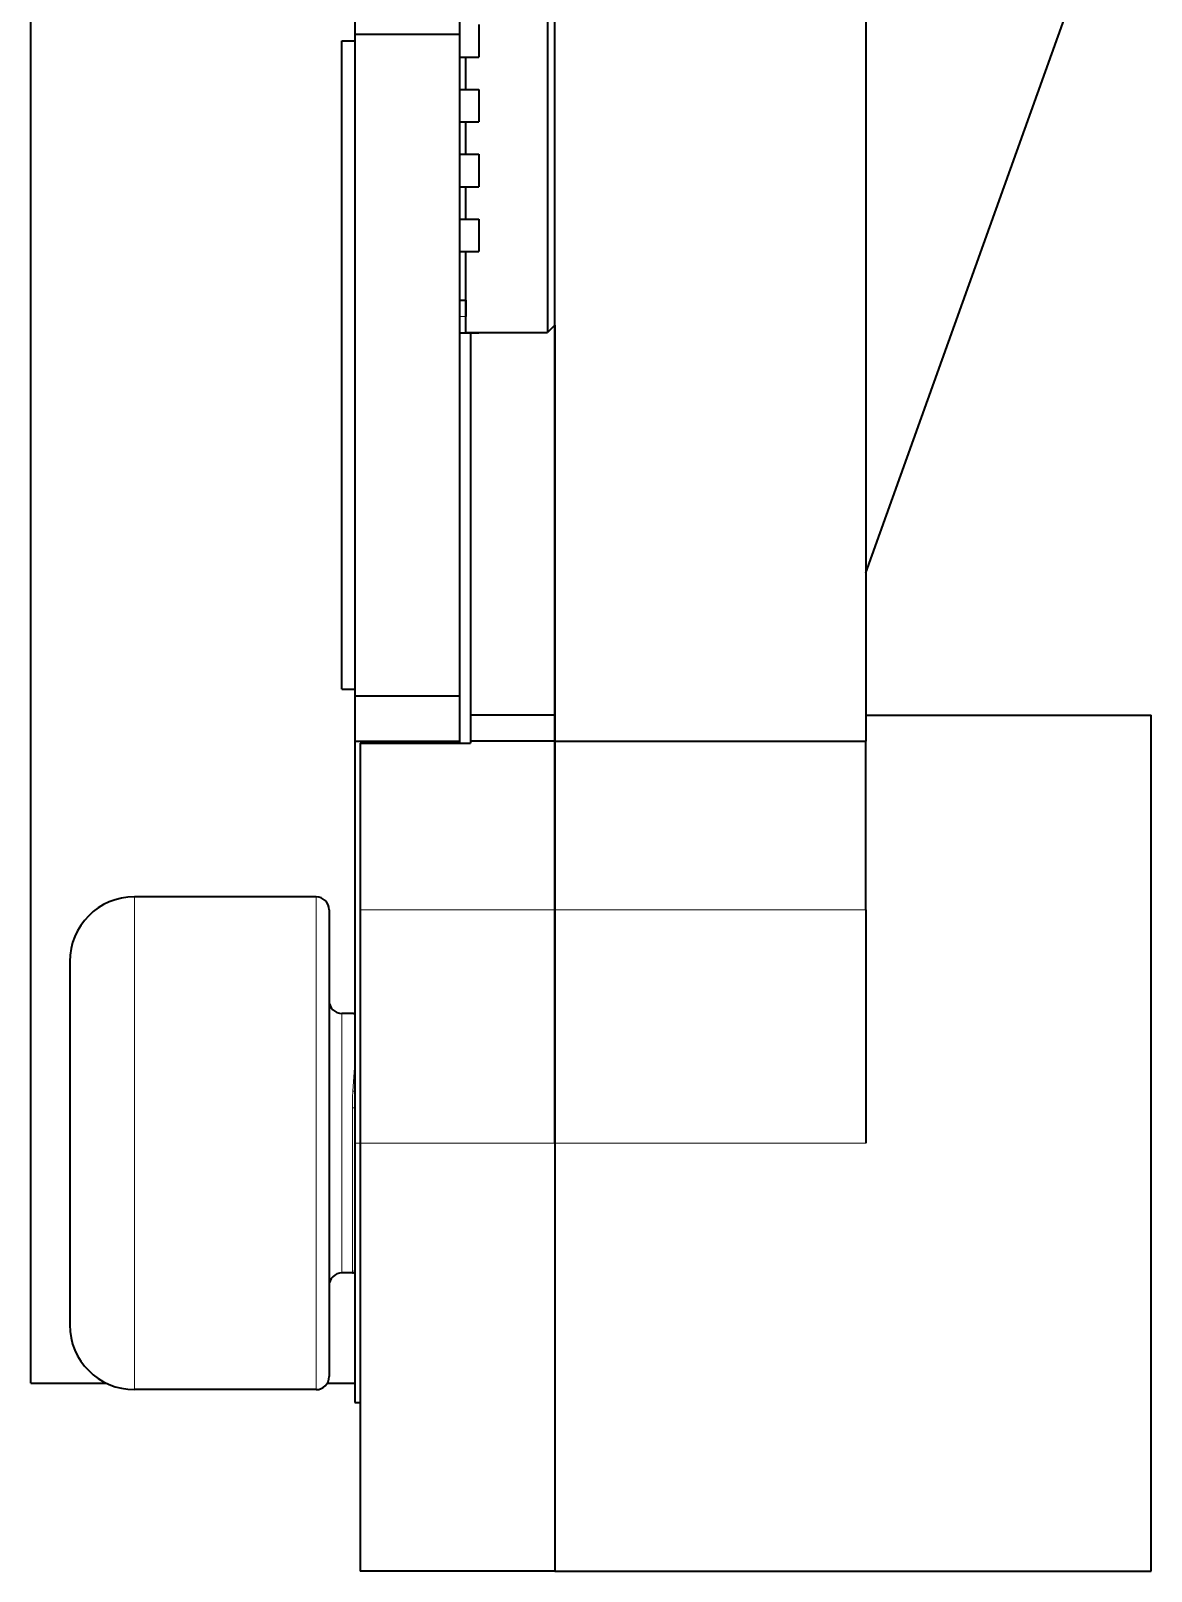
# Model space of a CAD drawing. Extents: x 377 to 822, y 181 to 641.
# Drawn here: x 586.24 to 594.88, y 402.7 to 414.58 of the extents above; entities that cross this region are included whole.
import ezdxf

# ---------------------------------------------------------------- set-up
doc = ezdxf.new("R2010")
doc.units = 0

msp = doc.modelspace()

# ---------------------------------------------------------------- linework, layer by layer
at = {"color": 7, "lineweight": 35}
msp.add_line((586.242, 404.15), (586.242, 426.65), dxfattribs=at)
at = {"color": 7, "lineweight": 35, "ltscale": 0.254642}
msp.add_line((592.683, 419.286), (592.683, 409.1), dxfattribs=at)
at = {"color": 7, "lineweight": 35, "ltscale": 0.25}
msp.add_line((590.283, 409.1), (590.283, 419.1), dxfattribs=at)
at = {"color": 7, "lineweight": 35, "ltscale": 0.09995}
msp.add_line((590.227, 416.25), (590.227, 412.252), dxfattribs=at)
at = {"color": 7, "lineweight": 35, "ltscale": 0.03621}
msp.add_line((588.742, 415.948), (588.742, 414.5), dxfattribs=at)
at = {"color": 7, "lineweight": 35, "ltscale": 0.148255}
msp.add_line((592.683, 410.399), (594.683, 415.982), dxfattribs=at)
at = {"color": 7, "lineweight": 35, "ltscale": 0.008749}
for p, q in [((588.742, 414.9), (588.742, 414.55)), ((589.547, 414.9), (589.547, 414.55)), ((588.742, 409.45), (588.742, 409.1)), ((589.547, 409.45), (589.547, 409.1))]:
    msp.add_line(p, q, dxfattribs=at)
at = {"color": 7, "lineweight": 35, "ltscale": 0.00125}
for p, q in [((588.742, 414.55), (588.742, 414.5)), ((589.547, 412.5), (589.597, 412.5)), ((588.742, 409.5), (588.742, 409.45))]:
    msp.add_line(p, q, dxfattribs=at)
at = {"color": 7, "lineweight": 35, "ltscale": 0.020125}
for p, q in [((588.742, 414.55), (589.547, 414.55)), ((588.742, 409.45), (589.547, 409.45)), ((588.742, 409.1), (589.547, 409.1))]:
    msp.add_line(p, q, dxfattribs=at)
at = {"color": 7, "lineweight": 35, "ltscale": 0.127501}
msp.add_line((589.547, 414.55), (589.547, 409.45), dxfattribs=at)
at = {"color": 7, "lineweight": 35, "ltscale": 0.00625}
for p, q in [((589.697, 414.625), (589.697, 414.375)), ((589.597, 414.125), (589.597, 414.375)), ((589.697, 414.125), (589.697, 413.875)), ((589.597, 413.625), (589.597, 413.875)), ((589.697, 413.625), (589.697, 413.375)), ((589.597, 413.125), (589.597, 413.375)), ((589.697, 413.125), (589.697, 412.875))]:
    msp.add_line(p, q, dxfattribs=at)
at = {"color": 7, "lineweight": 35, "ltscale": 0.125}
for p, q in [((588.642, 409.5), (588.642, 414.5)), ((588.742, 414.5), (588.742, 409.5))]:
    msp.add_line(p, q, dxfattribs=at)
at = {"color": 7, "lineweight": 35, "ltscale": 0.002499}
for p, q in [((588.642, 414.5), (588.742, 414.5)), ((588.642, 409.5), (588.742, 409.5))]:
    msp.add_line(p, q, dxfattribs=at)
at = {"color": 7, "lineweight": 35, "ltscale": 0.003751}
for p, q in [((589.547, 414.375), (589.697, 414.375)), ((589.547, 414.125), (589.697, 414.125)), ((589.547, 413.875), (589.697, 413.875)), ((589.547, 413.625), (589.697, 413.625)), ((589.547, 413.375), (589.697, 413.375)), ((589.547, 413.125), (589.697, 413.125)), ((589.547, 412.875), (589.697, 412.875)), ((589.547, 412.249), (589.697, 412.249))]:
    msp.add_line(p, q, dxfattribs=at)
at = {"color": 7, "lineweight": 35, "ltscale": 0.015575}
msp.add_line((589.597, 412.252), (589.597, 412.875), dxfattribs=at)
at = {"color": 7, "lineweight": 35, "ltscale": 0.003125}
for p in [(589.597, 412.5), (589.597, 412.25)]:
    msp.add_line(p, (589.597, 412.375), dxfattribs=at)
at = {"color": 7, "lineweight": 13, "ltscale": 0.00125}
msp.add_line((589.597, 412.375), (589.547, 412.375), dxfattribs=at)
at = {"color": 7, "lineweight": 35, "ltscale": 0.001974}
msp.add_line((590.283, 412.308), (590.227, 412.252), dxfattribs=at)
at = {"color": 7, "lineweight": 35, "ltscale": 0.075196}
msp.add_line((590.283, 412.308), (590.283, 409.3), dxfattribs=at)
at = {"color": 7, "lineweight": 35, "ltscale": 0.01575}
msp.add_line((589.597, 412.252), (590.227, 412.252), dxfattribs=at)
at = {"color": 7, "lineweight": 35, "ltscale": 0.002502}
msp.add_line((589.597, 412.25), (589.697, 412.25), dxfattribs=at)
at = {"color": 7, "lineweight": 35, "ltscale": 0.073739}
msp.add_line((589.633, 412.25), (589.633, 409.3), dxfattribs=at)
at = {"color": 7, "lineweight": 35, "ltscale": 0.062563}
msp.add_line((588.742, 409.5), (588.742, 406.997), dxfattribs=at)
at = {"color": 7, "lineweight": 35, "ltscale": 0.005}
for p, q in [((589.633, 409.3), (589.633, 409.1)), ((590.283, 409.3), (590.283, 409.1))]:
    msp.add_line(p, q, dxfattribs=at)
at = {"color": 7, "lineweight": 35, "ltscale": 0.016249}
for p, q in [((590.283, 409.3), (589.633, 409.3)), ((590.283, 409.1), (589.633, 409.1))]:
    msp.add_line(p, q, dxfattribs=at)
at = {"color": 7, "lineweight": 35, "ltscale": 0.055}
for p, q in [((592.683, 409.3), (594.883, 409.3)), ((592.683, 402.7), (594.883, 402.7)), ((592.683, 402.7), (594.883, 402.7))]:
    msp.add_line(p, q, dxfattribs=at)
at = {"color": 7, "lineweight": 35, "ltscale": 0.164999}
msp.add_line((594.883, 402.7), (594.883, 409.3), dxfattribs=at)
at = {"color": 7, "lineweight": 35, "ltscale": 0.0775}
msp.add_line((588.742, 409.1), (588.742, 406), dxfattribs=at)
at = {"color": 7, "lineweight": 35, "ltscale": 0.032114}
msp.add_line((588.783, 409.085), (588.783, 407.8), dxfattribs=at)
at = {"color": 7, "lineweight": 35, "ltscale": 0.021251}
msp.add_line((588.783, 409.085), (589.633, 409.085), dxfattribs=at)
at = {"color": 7, "lineweight": 35, "ltscale": 0.00038681}
for p, q in [((589.547, 409.1), (589.547, 409.085)), ((589.633, 409.1), (589.633, 409.085))]:
    msp.add_line(p, q, dxfattribs=at)
at = {"color": 7, "lineweight": 35, "ltscale": 0.0325}
for p, q in [((590.283, 407.8), (590.283, 409.1)), ((590.283, 409.1), (590.283, 407.8)), ((592.683, 407.8), (592.683, 409.1))]:
    msp.add_line(p, q, dxfattribs=at)
at = {"color": 7, "lineweight": 35, "ltscale": 0.060001}
for p, q in [((590.283, 409.1), (592.683, 409.1)), ((590.283, 402.7), (592.683, 402.7))]:
    msp.add_line(p, q, dxfattribs=at)
at = {"color": 7, "lineweight": 13, "ltscale": 0.089185}
for p, q in [((587.042, 407.9), (587.042, 404.333)), ((588.442, 407.9), (588.442, 404.333))]:
    msp.add_line(p, q, dxfattribs=at)
at = {"color": 7, "lineweight": 35, "ltscale": 0.035001}
for p, q in [((588.442, 407.9), (587.042, 407.9)), ((588.442, 404.1), (587.042, 404.1))]:
    msp.add_line(p, q, dxfattribs=at)
at = {"color": 7, "lineweight": 35, "ltscale": 0.084491}
msp.add_line((588.542, 407.8), (588.542, 404.42), dxfattribs=at)
at = {"color": 7, "lineweight": 13, "ltscale": 0.0375}
for p, q in [((590.283, 407.8), (588.783, 407.8)), ((590.283, 406), (588.783, 406))]:
    msp.add_line(p, q, dxfattribs=at)
at = {"color": 7, "lineweight": 35, "ltscale": 0.045}
for p, q in [((588.783, 407.8), (588.783, 406)), ((590.283, 406), (590.283, 407.8)), ((590.283, 407.8), (590.283, 406)), ((592.683, 407.8), (592.683, 406))]:
    msp.add_line(p, q, dxfattribs=at)
at = {"color": 7, "lineweight": 13, "ltscale": 0.060001}
for p, q in [((590.283, 407.8), (592.683, 407.8)), ((590.283, 406), (592.683, 406))]:
    msp.add_line(p, q, dxfattribs=at)
at = {"color": 7, "lineweight": 35, "ltscale": 0.03875}
for p, q in [((594.883, 406), (594.883, 407.55)), ((594.883, 404.45), (594.883, 406))]:
    msp.add_line(p, q, dxfattribs=at)
at = {"color": 7, "lineweight": 35, "ltscale": 0.065715}
msp.add_line((586.542, 407.4), (586.542, 404.771), dxfattribs=at)
at = {"color": 7, "lineweight": 13, "ltscale": 0.04694}
msp.add_line((588.642, 407), (588.642, 405.122), dxfattribs=at)
at = {"color": 7, "lineweight": 35, "ltscale": 0.002228}
msp.add_line((588.731, 407), (588.642, 407), dxfattribs=at)
at = {"color": 7, "lineweight": 35, "ltscale": 0.000282565}
msp.add_line((588.731, 407), (588.742, 406.997), dxfattribs=at)
at = {"color": 7, "lineweight": 13, "ltscale": 0.005372}
msp.add_line((588.726, 406.403), (588.742, 406.617), dxfattribs=at)
at = {"color": 7, "lineweight": 13, "ltscale": 0.028772}
msp.add_line((588.722, 406.273), (588.722, 405.122), dxfattribs=at)
at = {"color": 7, "lineweight": 35, "ltscale": 0.028197}
msp.add_line((588.742, 406.268), (588.742, 405.14), dxfattribs=at)
at = {"color": 7, "lineweight": 35, "ltscale": 0.05}
msp.add_line((588.742, 406), (588.742, 404), dxfattribs=at)
at = {"color": 7, "lineweight": 13, "ltscale": 0.001021}
msp.add_line((588.742, 406), (588.783, 406), dxfattribs=at)
at = {"color": 7, "lineweight": 35, "ltscale": 0.0825}
for p, q in [((588.783, 406), (588.783, 402.7)), ((590.283, 406), (590.283, 402.7)), ((590.283, 406), (590.283, 402.7))]:
    msp.add_line(p, q, dxfattribs=at)
at = {"color": 7, "lineweight": 35, "ltscale": 0.002999}
msp.add_line((588.742, 405.14), (588.742, 405.02), dxfattribs=at)
at = {"color": 7, "lineweight": 13, "ltscale": 0.00306}
for p, q in [((588.642, 405.122), (588.642, 405)), ((588.722, 405.122), (588.722, 405))]:
    msp.add_line(p, q, dxfattribs=at)
at = {"color": 7, "lineweight": 35, "ltscale": 0.021739}
msp.add_line((588.742, 405.02), (588.742, 404.15), dxfattribs=at)
at = {"color": 7, "lineweight": 35, "ltscale": 0.001999}
msp.add_line((588.722, 405), (588.642, 405), dxfattribs=at)
at = {"color": 7, "lineweight": 35, "ltscale": 0.004285}
msp.add_line((586.542, 404.771), (586.542, 404.6), dxfattribs=at)
at = {"color": 7, "lineweight": 35, "ltscale": 0.005508}
msp.add_line((588.542, 404.42), (588.542, 404.2), dxfattribs=at)
at = {"color": 7, "lineweight": 13, "ltscale": 0.005814}
for p, q in [((587.042, 404.333), (587.042, 404.1)), ((588.442, 404.333), (588.442, 404.1))]:
    msp.add_line(p, q, dxfattribs=at)
at = {"color": 7, "lineweight": 35, "ltscale": 0.014552}
msp.add_line((586.242, 404.15), (586.824, 404.15), dxfattribs=at)
at = {"color": 7, "lineweight": 35, "ltscale": 0.005334}
msp.add_line((588.529, 404.15), (588.742, 404.15), dxfattribs=at)
at = {"color": 7, "lineweight": 35, "ltscale": 0.001021}
msp.add_line((588.742, 404), (588.783, 404), dxfattribs=at)
at = {"color": 7, "lineweight": 35, "ltscale": 0.0375}
msp.add_line((590.283, 402.7), (588.783, 402.7), dxfattribs=at)
at = {"color": 7, "lineweight": 35}
for centre, radius, start, end in [((587.042, 407.4), 0.5, 90, 180), ((588.442, 407.8), 0.1, 0.0336, 89.9664), ((588.642, 407.1), 0.1, 180.0336, 269.9664), ((588.722, 405.02), 0.02, 270.0336, 359.9664), ((588.642, 404.9), 0.1, 90.0336, 179.9664), ((587.042, 404.6), 0.5, 180, 270), ((588.442, 404.2), 0.1, 270.0336, 359.9664)]:
    msp.add_arc(centre, radius, start, end, dxfattribs=at)
at = {"color": 7, "lineweight": 13}
for centre, radius, start, end in [((588.722, 406.983), 0.0194, 7.3078, 62.6703), ((590.63, 406.279), 1.908, 176.2794, 180.1644), ((588.726, 406.368), 0.0344, 59.0937, 89.4377)]:
    msp.add_arc(centre, radius, start, end, dxfattribs=at)
msp.add_ellipse((588.722, 406.268), major_axis=(-0.02, 0), ratio=0.273284, start_param=3.141593, end_param=4.712389, dxfattribs=at)

doc.saveas('drawing.dxf')
